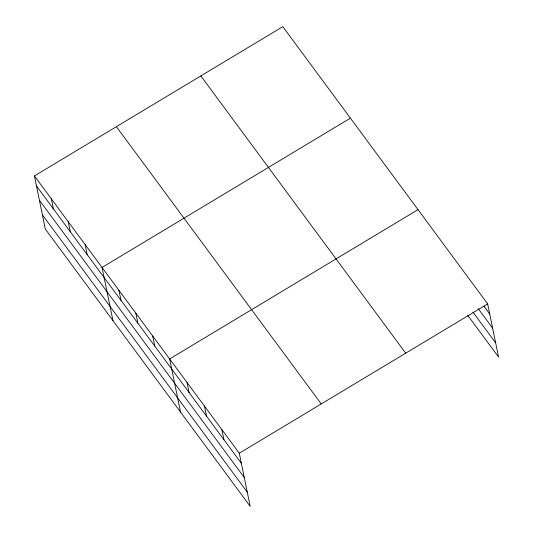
<?xml version="1.0" encoding="UTF-8"?>
<svg xmlns="http://www.w3.org/2000/svg" width="533" height="533" viewBox="0 0 533 533"><rect width="100%" height="100%" fill="white"/><g stroke="black" fill="none" stroke-linecap="round" stroke-linejoin="round"><path stroke-width="0.8" d="M34.432 175.943L239.284 453.21L250.19 506.35L45.338 229.083L34.432 175.943L282.81 26.65L487.662 303.917L498.568 357.057L467.614 315.156M350.408 118.146L102.03 267.446L112.936 320.58M418.012 209.649L169.634 358.942L180.54 412.082M239.284 453.21L487.662 303.917M483.931 306.149L489.734 314.004M478.141 308.567L492.652 328.208M472.918 312.078L495.65 342.846M200.841 75.919L405.7 353.186M116.394 126.681L321.246 403.947M36.504 186.03L241.356 463.297M39.415 200.241L244.267 477.508M42.42 214.879L247.272 492.146M221.868 429.645L223.94 439.732M204.459 406.079L206.531 416.166M187.043 382.507L189.115 392.594M152.731 336.07L154.803 346.15M135.835 313.191L137.9 323.278M118.932 290.318L121.004 300.405M85.133 244.567L87.199 254.654M68.231 221.695L70.303 231.782M51.328 198.822L53.4 208.909"/></g></svg>
